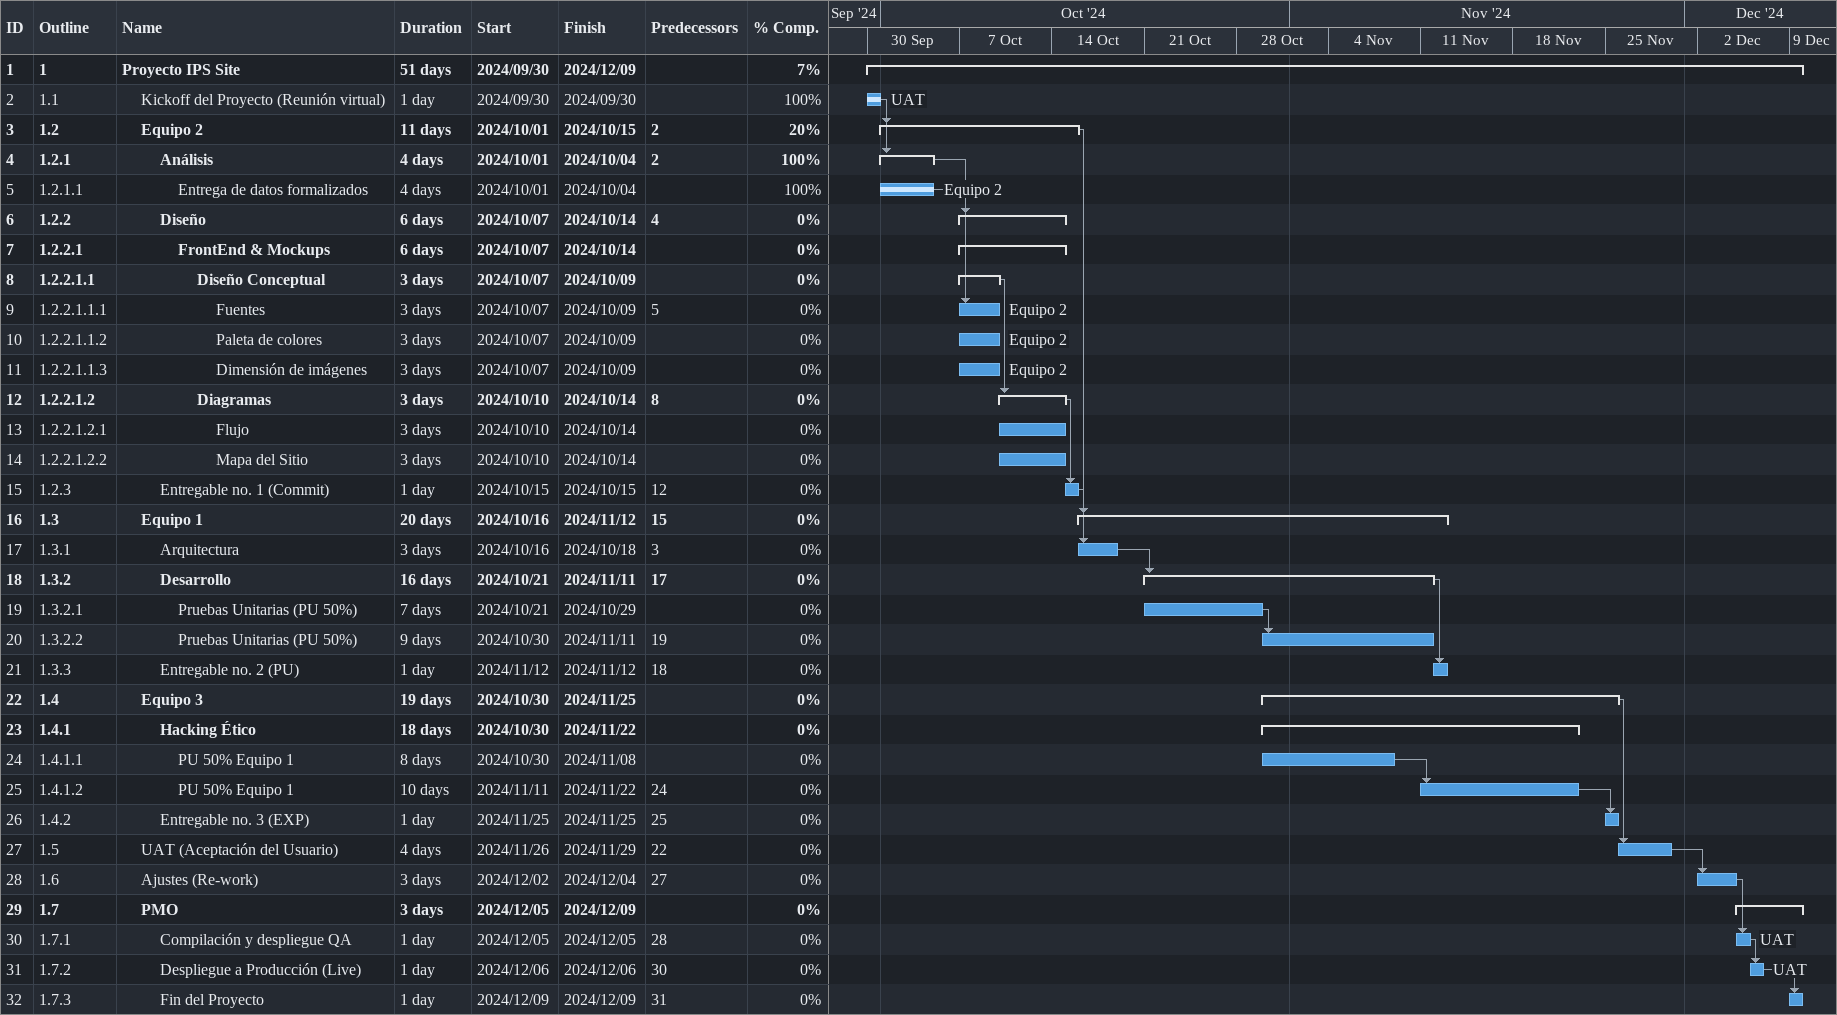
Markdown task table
| ID | WBS | Task | Duration | Start | Finish | Predecessors | Resources | % complete |
|---|---|---|---|---|---|---|---|---|
| 1 | 1 | **Proyecto IPS Site** | 51d | 2024-09-30 | 2024-12-09 |  |  | 7 |
| 2 | 1.1 | Kickoff del Proyecto (Reunión virtual) | 1d | 2024-09-30 | 2024-09-30 |  | UAT | 100 |
| 3 | 1.2 | **Equipo 2** | 11d | 2024-10-01 | 2024-10-15 | 2 |  | 20 |
| 4 | 1.2.1 | **Análisis** | 4d | 2024-10-01 | 2024-10-04 | 2 |  | 100 |
| 5 | 1.2.1.1 | Entrega de datos formalizados | 4d | 2024-10-01 | 2024-10-04 |  | Equipo 2 | 100 |
| 6 | 1.2.2 | **Diseño** | 6d | 2024-10-07 | 2024-10-14 | 4 |  | 0 |
| 7 | 1.2.2.1 | **FrontEnd & Mockups** | 6d | 2024-10-07 | 2024-10-14 |  |  | 0 |
| 8 | 1.2.2.1.1 | **Diseño Conceptual** | 3d | 2024-10-07 | 2024-10-09 |  |  | 0 |
| 9 | 1.2.2.1.1.1 | Fuentes | 3d | 2024-10-07 | 2024-10-09 | 5 | Equipo 2 | 0 |
| 10 | 1.2.2.1.1.2 | Paleta de colores | 3d | 2024-10-07 | 2024-10-09 |  | Equipo 2 | 0 |
| 11 | 1.2.2.1.1.3 | Dimensión de imágenes | 3d | 2024-10-07 | 2024-10-09 |  | Equipo 2 | 0 |
| 12 | 1.2.2.1.2 | **Diagramas** | 3d | 2024-10-10 | 2024-10-14 | 8 |  | 0 |
| 13 | 1.2.2.1.2.1 | Flujo | 3d | 2024-10-10 | 2024-10-14 |  |  | 0 |
| 14 | 1.2.2.1.2.2 | Mapa del Sitio | 3d | 2024-10-10 | 2024-10-14 |  |  | 0 |
| 15 | 1.2.3 | Entregable no. 1 (Commit) | 1d | 2024-10-15 | 2024-10-15 | 12 |  | 0 |
| 16 | 1.3 | **Equipo 1** | 20d | 2024-10-16 | 2024-11-12 | 15 |  | 0 |
| 17 | 1.3.1 | Arquitectura | 3d | 2024-10-16 | 2024-10-18 | 3 |  | 0 |
| 18 | 1.3.2 | **Desarrollo** | 16d | 2024-10-21 | 2024-11-11 | 17 |  | 0 |
| 19 | 1.3.2.1 | Pruebas Unitarias (PU 50%) | 7d | 2024-10-21 | 2024-10-29 |  |  | 0 |
| 20 | 1.3.2.2 | Pruebas Unitarias (PU 50%) | 9d | 2024-10-30 | 2024-11-11 | 19 |  | 0 |
| 21 | 1.3.3 | Entregable no. 2 (PU) | 1d | 2024-11-12 | 2024-11-12 | 18 |  | 0 |
| 22 | 1.4 | **Equipo 3** | 19d | 2024-10-30 | 2024-11-25 |  |  | 0 |
| 23 | 1.4.1 | **Hacking Ético** | 18d | 2024-10-30 | 2024-11-22 |  |  | 0 |
| 24 | 1.4.1.1 | PU 50% Equipo 1 | 8d | 2024-10-30 | 2024-11-08 |  |  | 0 |
| 25 | 1.4.1.2 | PU 50% Equipo 1 | 10d | 2024-11-11 | 2024-11-22 | 24 |  | 0 |
| 26 | 1.4.2 | Entregable no. 3 (EXP) | 1d | 2024-11-25 | 2024-11-25 | 25 |  | 0 |
| 27 | 1.5 | UAT (Aceptación del Usuario) | 4d | 2024-11-26 | 2024-11-29 | 22 |  | 0 |
| 28 | 1.6 | Ajustes (Re-work) | 3d | 2024-12-02 | 2024-12-04 | 27 |  | 0 |
| 29 | 1.7 | **PMO** | 3d | 2024-12-05 | 2024-12-09 |  |  | 0 |
| 30 | 1.7.1 | Compilación y despliegue QA | 1d | 2024-12-05 | 2024-12-05 | 28 | UAT | 0 |
| 31 | 1.7.2 | Despliegue a Producción (Live) | 1d | 2024-12-06 | 2024-12-06 | 30 | UAT | 0 |
| 32 | 1.7.3 | Fin del Proyecto | 1d | 2024-12-09 | 2024-12-09 | 31 |  | 0 |
